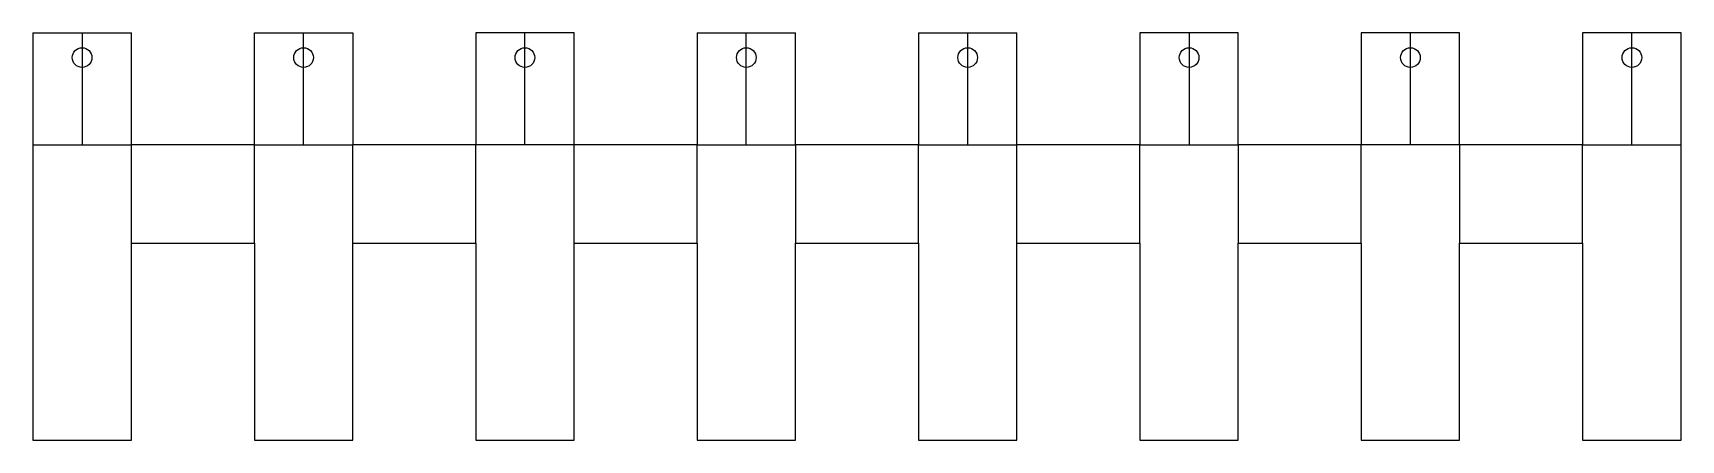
# Model space of a CAD drawing. Header units: centimetres. Extents: x 0 to 16.8, y -4.1 to 0.
import ezdxf

# ---------------------------------------------------------------- set-up
doc = ezdxf.new("R2010")
doc.units = ezdxf.units.CM
doc.layers.get('0').update_dxf_attribs({"linetype": 'CONTINUOUS'})

msp = doc.modelspace()

# ---------------------------------------------------------------- linework, layer by layer
for p, q in [((0, 0), (0, -1.135)), ((0, 0), (1, 0)), ((0.5, 0), (0.5, -1.135)), ((1, -1.135), (1, 0)), ((11.25, 0), (11.25, -1.135)), ((12.25, 0), (11.25, 0)), ((11.75, 0), (11.75, -1.135)), ((12.25, -1.135), (12.25, 0)), ((14.5, 0), (13.5, 0)), ((14.5, -1.135), (14.5, 0)), ((15.75, 0), (15.75, -1.135)), ((16.75, 0), (15.75, 0)), ((16.25, -1.135), (16.25, 0)), ((16.75, -1.135), (16.75, 0)), ((2.25, -1.135), (2.25, 0)), ((2.25, 0), (3.25, 0)), ((2.75, -1.135), (2.75, 0)), ((3.25, 0), (3.25, -1.135)), ((4.5, 0), (4.5, -1.135)), ((5.5, 0), (4.5, 0)), ((5, -1.135), (5, 0)), ((5.5, -1.135), (5.5, 0)), ((6.75, 0), (6.75, -1.135)), ((6.75, 0), (7.75, 0)), ((7.25, -1.135), (7.25, 0)), ((7.75, -1.135), (7.75, 0)), ((9, 0), (9, -1.135)), ((9, 0), (10, 0)), ((9.5, -1.135), (9.5, 0)), ((10, -1.135), (10, 0)), ((13.5, 0), (13.5, -1.135)), ((14, -1.135), (14, 0)), ((0, -1.135), (0, -4.135)), ((0, -1.135), (1, -1.135)), ((2.25, -1.135), (1, -1.135)), ((1, -2.135), (1, -1.135)), ((2.25, -2.135), (2.25, -1.135)), ((2.25, -1.135), (3.25, -1.135)), ((4.5, -1.135), (3.25, -1.135)), ((3.25, -2.135), (3.25, -1.135)), ((4.5, -2.135), (4.5, -1.135)), ((5.5, -1.135), (4.5, -1.135)), ((6.75, -1.135), (5.5, -1.135)), ((5.5, -2.135), (5.5, -1.135)), ((6.75, -2.135), (6.75, -1.135)), ((6.75, -1.135), (7.75, -1.135)), ((9, -1.135), (7.75, -1.135)), ((7.75, -1.135), (7.75, -2.135)), ((9, -2.135), (9, -1.135)), ((9, -1.135), (10, -1.135)), ((11.25, -1.135), (10, -1.135)), ((10, -2.135), (10, -1.135)), ((11.25, -2.135), (11.25, -1.135)), ((11.25, -1.135), (12.25, -1.135)), ((13.5, -1.135), (12.25, -1.135)), ((12.25, -1.135), (12.25, -2.135)), ((13.5, -2.135), (13.5, -1.135)), ((14.5, -1.135), (13.5, -1.135)), ((15.75, -1.135), (14.5, -1.135)), ((14.5, -1.135), (14.5, -2.135)), ((15.75, -2.135), (15.75, -1.135)), ((15.75, -1.135), (16.75, -1.135)), ((16.75, -4.135), (16.75, -1.135)), ((1, -4.135), (1, -2.135)), ((1, -2.135), (2.25, -2.135)), ((2.25, -2.135), (2.25, -4.135)), ((3.25, -4.135), (3.25, -2.135)), ((3.25, -2.135), (4.5, -2.135)), ((4.5, -2.135), (4.5, -4.135)), ((5.5, -4.135), (5.5, -2.135)), ((5.5, -2.135), (6.75, -2.135)), ((6.75, -2.135), (6.75, -4.135)), ((7.75, -4.135), (7.75, -2.135)), ((7.75, -2.135), (9, -2.135)), ((9, -2.135), (9, -4.135)), ((10, -4.135), (10, -2.135)), ((10, -2.135), (11.25, -2.135)), ((11.25, -2.135), (11.25, -4.135)), ((12.25, -4.135), (12.25, -2.135)), ((12.25, -2.135), (13.5, -2.135)), ((13.5, -2.135), (13.5, -4.135)), ((14.5, -4.135), (14.5, -2.135)), ((14.5, -2.135), (15.75, -2.135)), ((15.75, -2.135), (15.75, -4.135)), ((0, -4.135), (1, -4.135)), ((2.25, -4.135), (3.25, -4.135)), ((4.5, -4.135), (5.5, -4.135)), ((6.75, -4.135), (7.75, -4.135)), ((9, -4.135), (10, -4.135)), ((11.25, -4.135), (12.25, -4.135)), ((13.5, -4.135), (14.5, -4.135)), ((15.75, -4.135), (16.75, -4.135))]:
    msp.add_line(p, q)
for centre in [(0.5, -0.25), (2.75, -0.25), (5, -0.25), (7.25, -0.25), (9.5, -0.25), (11.75, -0.25), (14, -0.25), (16.25, -0.25)]:
    msp.add_circle(centre, 0.1)

doc.saveas('drawing.dxf')
